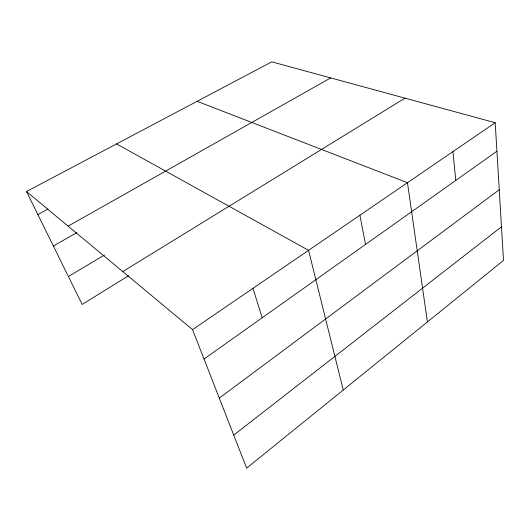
<?xml version="1.0" encoding="UTF-8"?>
<svg xmlns="http://www.w3.org/2000/svg" width="530" height="530" viewBox="0 0 530 530"><rect width="100%" height="100%" fill="white"/><g stroke="black" fill="none" stroke-linecap="round" stroke-linejoin="round"><path stroke-width="0.79" d="M233.73 435.097L501.473 226.787M219.294 398.123L499.24 189.747M204.03 359.022L496.921 151.229M192.562 329.64L495.199 122.722L503.5 260.416L246.635 468.149L192.562 329.64L26.5 191.529L271.764 61.851L495.199 122.722M128.644 275.666L82.177 304.452L26.5 191.529M122.748 271.579L405 98.149M68.403 276.514L104.443 255.016M53.364 246.019L76.804 232.617M68.118 226.144L330.707 77.91M37.868 214.597L48.044 209.032M197.133 101.309L407.471 182.704L427.412 321.948M116.547 143.922L308.566 250.326L343.248 390.02M252.969 288.34L262.191 317.755M359.91 215.22L365.528 244.449M452.938 151.62L455.793 180.405"/></g></svg>
